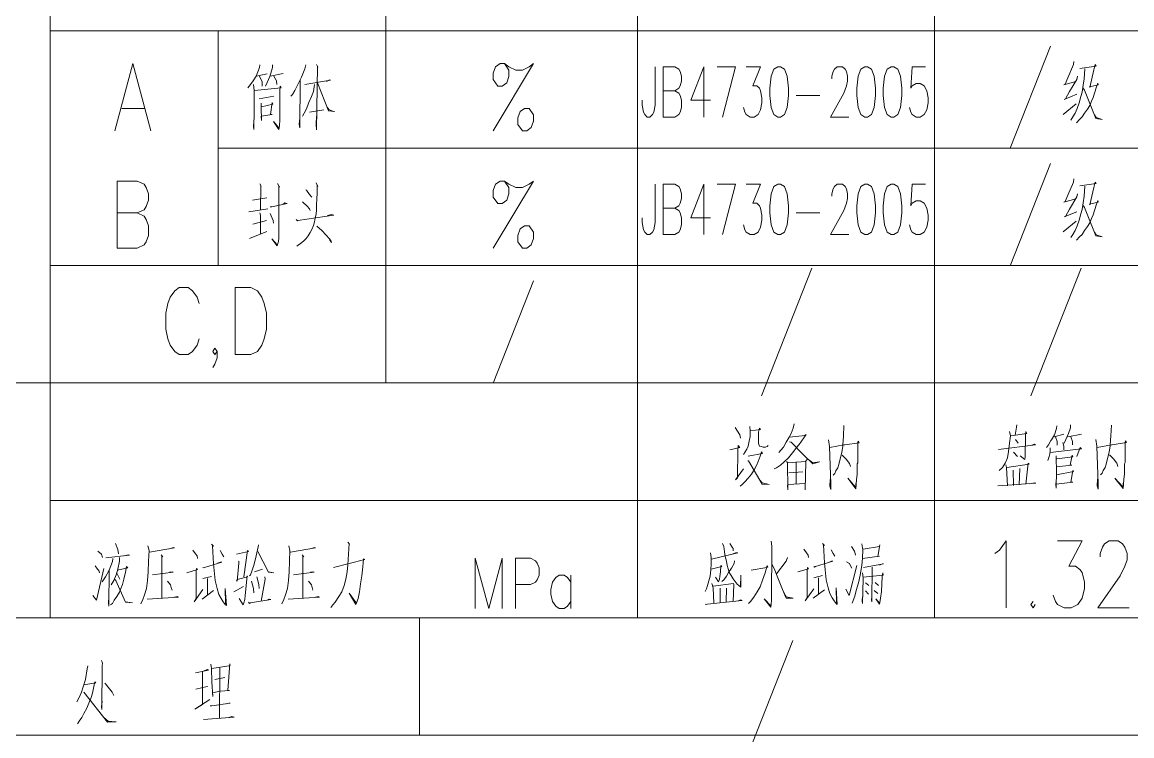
# Model space of a CAD drawing. Header units: millimetres. Extents: x 0 to 829, y 0 to 586.
# Drawn here: x 702.2 to 767.5, y 436.7 to 478.7 of the extents above; entities that cross this region are included whole.
import ezdxf

# ---------------------------------------------------------------- set-up
doc = ezdxf.new("R2010")
doc.units = ezdxf.units.MM

msp = doc.modelspace()

# ---------------------------------------------------------------- linework, layer by layer
at = {"color": 0, "lineweight": 0}
for points in [[(703.901028, 533.378833), (703.901028, 443.660389)], [(738.40975, 512.674306), (738.40975, 443.660389)], [(723.621306, 485.069444), (723.621306, 457.464583)], [(755.865194, 485.069444), (755.865194, 443.660389)], [(769.958667, 478.169111), (703.901028, 478.169111)], [(713.761167, 478.169111), (713.761167, 464.364917)], [(762.673806, 477.266), (760.306667, 471.258194)], [(707.700444, 472.291833), (708.751722, 476.235889), (709.803, 472.291833)], [(716.212972, 476.158278), (716.188278, 476.003056), (715.99425, 475.505639), (715.821389, 475.226944), (715.666167, 475.008222), (715.514472, 474.82125)], [(716.950278, 476.158278), (716.950278, 476.003056), (716.798583, 475.473889), (716.646889, 475.131694), (716.537528, 474.9165)], [(718.908194, 476.158278), (718.862333, 475.939556), (718.668306, 475.442139), (718.449583, 475.008222), (718.276722, 474.666028), (718.125028, 474.419083), (718.036833, 474.323833)], [(719.536139, 476.1865), (719.624333, 476.031278), (719.603167, 476.094778), (719.536139, 472.337694), (719.514972, 472.648139), (719.536139, 473.145556)], [(729.9325, 472.291833), (732.299639, 476.235889)], [(730.588667, 476.235889), (730.85325, 475.858417), (730.85325, 475.484472), (730.719194, 475.107), (730.458139, 474.920028), (730.193556, 474.920028), (729.9325, 475.2975), (729.9325, 475.671444), (730.063028, 476.045389), (730.327611, 476.235889), (730.588667, 476.235889), (730.85325, 476.045389), (731.248361, 475.858417), (731.639944, 475.858417), (732.035056, 476.045389), (732.299639, 476.235889)], [(739.443389, 476.052444), (739.443389, 473.801722), (739.369306, 473.378389), (739.291694, 473.237278), (739.136472, 473.096167), (738.98125, 473.096167), (738.826028, 473.237278), (738.748417, 473.378389), (738.670806, 473.801722), (738.670806, 474.080417)], [(739.909056, 473.096167), (739.909056, 476.052444), (740.607556, 476.052444), (740.840389, 475.911333), (740.918, 475.77375), (740.995611, 475.491528), (740.995611, 475.209306), (740.918, 474.927083), (740.840389, 474.785972), (740.607556, 474.644861)], [(742.311472, 476.052444), (741.535361, 474.080417), (742.699528, 474.080417)], [(742.311472, 476.052444), (742.311472, 473.096167)], [(743.087583, 476.052444), (744.170611, 476.052444), (743.3945, 473.096167)], [(744.7915, 476.052444), (745.641694, 476.052444), (745.176028, 474.927083), (745.408861, 474.927083), (745.564083, 474.785972), (745.641694, 474.644861), (745.719306, 474.221528), (745.719306, 473.939306), (745.641694, 473.5195), (745.486472, 473.237278), (745.253639, 473.096167), (745.024333, 473.096167), (744.7915, 473.237278), (744.713889, 473.378389), (744.636278, 473.660611)], [(749.825639, 475.350417), (749.825639, 475.491528), (749.90325, 475.77375), (749.980861, 475.911333), (750.136083, 476.052444), (750.446528, 476.052444), (750.60175, 475.911333), (750.675833, 475.77375), (750.753444, 475.491528), (750.753444, 475.209306), (750.675833, 474.927083), (750.524139, 474.50375), (749.748028, 473.096167), (750.831056, 473.096167)], [(755.325444, 476.052444), (754.549333, 476.052444), (754.471722, 474.785972), (754.549333, 474.927083), (754.782167, 475.068194), (755.015, 475.068194), (755.247833, 474.927083), (755.403056, 474.644861), (755.480667, 474.221528), (755.480667, 473.939306), (755.403056, 473.5195), (755.247833, 473.237278), (755.015, 473.096167), (754.782167, 473.096167), (754.549333, 473.237278), (754.471722, 473.378389), (754.394111, 473.660611)], [(764.046111, 476.362889), (764.024944, 476.175917), (763.700389, 475.399806), (763.527528, 475.025861), (763.4605, 474.994111), (764.155472, 475.181083)], [(764.395361, 475.957194), (765.351389, 476.080667), (765.287889, 476.175917), (765.220861, 475.865472), (764.980972, 474.838889), (764.959806, 474.870639), (765.481917, 474.994111), (765.46075, 475.089361), (765.372556, 474.870639), (765.263194, 474.496694), (765.178528, 474.24975), (765.090333, 474.031028), (764.980972, 473.784083), (764.850444, 473.565361), (764.677583, 473.318417), (764.525889, 473.099694), (764.374194, 472.944472), (764.201333, 472.7575)], [(715.99425, 475.505639), (716.646889, 475.629111)], [(716.188278, 475.505639), (716.3435, 475.163444), (716.3435, 474.9165)], [(716.81975, 475.505639), (717.58175, 475.660861)], [(717.038472, 475.505639), (717.190167, 475.226944), (717.211333, 475.008222)], [(764.264833, 475.491528), (764.2225, 475.304556), (763.785056, 474.591944), (763.548694, 474.158028), (763.481667, 474.126278), (764.2225, 474.436722)], [(764.69875, 475.925444), (764.656417, 475.336306), (764.589389, 474.962361), (764.525889, 474.560194), (764.458861, 474.31325), (764.353028, 473.939306), (764.243667, 473.597111), (764.113139, 473.318417), (763.982611, 473.099694), (763.87325, 472.912722)], [(715.842556, 475.008222), (715.884889, 474.666028), (715.884889, 473.515972), (715.863722, 472.369444), (715.842556, 472.556417), (715.863722, 472.835111)], [(715.906056, 474.666028), (717.472389, 474.82125), (717.405361, 474.9165), (717.384194, 474.634278), (717.384194, 472.926833), (717.363028, 472.584639), (717.341861, 472.461167), (717.320694, 472.369444), (717.017306, 472.835111), (717.320694, 472.461167)], [(718.580111, 475.255167), (718.558944, 472.461167), (718.516611, 472.679889), (718.558944, 473.022083)], [(719.426778, 475.008222), (719.363278, 474.606056), (719.253917, 474.295611), (719.081056, 473.921667), (718.950528, 473.579472), (718.82, 473.332528), (718.710639, 473.145556)], [(718.862333, 475.008222), (720.361639, 475.255167), (720.298139, 475.286917), (720.125278, 475.195194)], [(719.603167, 475.099944), (720.255806, 473.456), (720.601528, 473.42425), (720.559194, 473.42425), (720.276972, 473.515972), (720.167611, 473.671194)], [(764.568222, 474.807139), (764.677583, 474.683667), (765.330222, 473.007972), (765.700639, 472.944472), (765.351389, 473.067944), (765.263194, 473.223167)], [(717.038472, 474.323833), (716.167111, 474.168611)], [(739.909056, 474.644861), (740.607556, 474.644861), (740.840389, 474.50375), (740.918, 474.362639), (740.995611, 474.080417), (740.995611, 473.660611), (740.918, 473.378389), (740.840389, 473.237278), (740.607556, 473.096167), (739.909056, 473.096167)], [(747.733667, 474.362639), (749.127139, 474.362639)], [(708.095556, 473.604167), (709.407889, 473.604167)], [(716.297639, 473.921667), (716.297639, 473.702944), (716.318806, 472.895083), (716.297639, 473.145556), (716.929111, 473.237278), (716.840917, 473.237278), (716.929111, 473.953417), (716.971444, 473.858167), (716.318806, 473.702944)], [(719.970056, 473.515972), (719.123389, 473.3925)], [(763.418167, 473.254917), (764.176639, 473.875806)], [(769.958667, 471.26525), (713.761167, 471.26525)], [(762.673806, 470.365667), (760.306667, 464.357861)], [(764.046111, 469.459028), (764.024944, 469.272056), (763.700389, 468.495944), (763.527528, 468.125528), (763.4605, 468.093778), (764.155472, 468.28075)], [(707.830972, 465.387972), (707.830972, 469.332028), (709.012778, 469.332028), (709.407889, 469.145056), (709.538417, 468.958083), (709.672472, 468.580611), (709.672472, 468.206667), (709.538417, 467.832722), (709.407889, 467.642222), (709.012778, 467.45525)], [(716.212972, 469.162694), (716.297639, 469.039222), (716.276472, 469.070972), (716.255306, 467.642222)], [(717.253667, 469.194444), (717.363028, 468.975722), (717.320694, 469.039222), (717.320694, 466.245222), (717.320694, 465.99475), (717.299528, 465.779556), (717.274833, 465.652556), (717.2325, 465.529083), (716.907944, 465.934778), (717.2325, 465.592583)], [(719.514972, 469.226194), (719.624333, 469.007472), (719.582, 469.070972), (719.582, 468.633528), (719.557306, 468.263111), (719.536139, 467.952667), (719.536139, 467.642222), (719.514972, 467.39175), (719.472639, 467.176556), (719.426778, 466.926083), (719.363278, 466.710889), (719.275083, 466.492167), (719.16925, 466.305194), (719.059889, 466.118222), (718.929361, 465.963), (718.777667, 465.807778), (718.601278, 465.652556), (718.47075, 465.560833), (718.386083, 465.497333)], [(718.908194, 468.8205), (718.950528, 468.78875), (719.123389, 468.541806), (719.275083, 468.386583)], [(729.9325, 465.387972), (732.299639, 469.332028)], [(730.588667, 469.332028), (730.85325, 468.958083), (730.85325, 468.580611), (730.719194, 468.206667), (730.458139, 468.019694), (730.193556, 468.019694), (729.9325, 468.393639), (729.9325, 468.771111), (730.063028, 469.145056), (730.327611, 469.332028), (730.588667, 469.332028), (730.85325, 469.145056), (731.248361, 468.958083), (731.639944, 468.958083), (732.035056, 469.145056), (732.299639, 469.332028)], [(739.443389, 469.152111), (739.443389, 466.897861), (739.369306, 466.474528), (739.291694, 466.336944), (739.136472, 466.195833), (738.98125, 466.195833), (738.826028, 466.336944), (738.748417, 466.474528), (738.670806, 466.897861), (738.670806, 467.180083)], [(739.909056, 466.195833), (739.909056, 469.152111), (740.607556, 469.152111), (740.840389, 469.011), (740.918, 468.869889), (740.995611, 468.587667), (740.995611, 468.308972), (740.918, 468.02675), (740.840389, 467.885639), (740.607556, 467.744528)], [(742.311472, 469.152111), (741.535361, 467.180083), (742.699528, 467.180083)], [(742.311472, 469.152111), (742.311472, 466.195833)], [(743.087583, 469.152111), (744.170611, 469.152111), (743.3945, 466.195833)], [(744.7915, 469.152111), (745.641694, 469.152111), (745.176028, 468.02675), (745.408861, 468.02675), (745.564083, 467.885639), (745.641694, 467.744528), (745.719306, 467.321194), (745.719306, 467.038972), (745.641694, 466.615639), (745.486472, 466.336944), (745.253639, 466.195833), (745.024333, 466.195833), (744.7915, 466.336944), (744.713889, 466.474528), (744.636278, 466.75675)], [(749.825639, 468.446556), (749.825639, 468.587667), (749.90325, 468.869889), (749.980861, 469.011), (750.136083, 469.152111), (750.446528, 469.152111), (750.60175, 469.011), (750.675833, 468.869889), (750.753444, 468.587667), (750.753444, 468.308972), (750.675833, 468.02675), (750.524139, 467.603417), (749.748028, 466.195833), (750.831056, 466.195833)], [(755.325444, 469.152111), (754.549333, 469.152111), (754.471722, 467.885639), (754.549333, 468.02675), (754.782167, 468.167861), (755.015, 468.167861), (755.247833, 468.02675), (755.403056, 467.744528), (755.480667, 467.321194), (755.480667, 467.038972), (755.403056, 466.615639), (755.247833, 466.336944), (755.015, 466.195833), (754.782167, 466.195833), (754.549333, 466.336944), (754.471722, 466.474528), (754.394111, 466.75675)], [(764.69875, 469.025111), (764.656417, 468.435972), (764.589389, 468.062028), (764.525889, 467.659861), (764.458861, 467.409389), (764.353028, 467.038972), (764.243667, 466.696778), (764.113139, 466.418083), (763.982611, 466.199361), (763.87325, 466.012389)], [(764.395361, 469.056861), (765.351389, 469.180333), (765.287889, 469.272056), (765.220861, 468.961611), (764.980972, 467.938556), (764.959806, 467.970306), (765.481917, 468.093778), (765.46075, 468.1855), (765.372556, 467.970306), (765.263194, 467.596361), (765.178528, 467.349417), (765.090333, 467.130694), (764.980972, 466.88375), (764.850444, 466.665028), (764.677583, 466.418083), (764.525889, 466.199361), (764.374194, 466.044139), (764.201333, 465.857167)], [(715.775528, 468.199611), (716.625722, 468.354833)], [(764.264833, 468.591194), (764.2225, 468.404222), (763.785056, 467.688083), (763.548694, 467.254167), (763.481667, 467.222417), (764.2225, 467.532861)], [(715.560333, 467.515222), (716.689222, 467.702194)], [(716.81975, 467.825667), (716.907944, 467.825667), (717.818111, 468.012639), (717.691111, 468.044389), (717.58175, 467.980889)], [(718.710639, 468.107889), (718.992861, 467.857417), (719.123389, 467.702194), (719.16925, 467.610472)], [(739.909056, 467.744528), (740.607556, 467.744528), (740.840389, 467.603417), (740.918, 467.462306), (740.995611, 467.180083), (740.995611, 466.75675), (740.918, 466.474528), (740.840389, 466.336944), (740.607556, 466.195833), (739.909056, 466.195833)], [(764.568222, 467.906806), (764.677583, 467.783333), (765.330222, 466.107639), (765.700639, 466.044139), (765.351389, 466.167611), (765.263194, 466.322833)], [(707.830972, 467.45525), (709.012778, 467.45525), (709.407889, 467.268278), (709.538417, 467.081306), (709.672472, 466.703833), (709.672472, 466.139389), (709.538417, 465.765444), (709.407889, 465.578472), (709.012778, 465.387972), (707.830972, 465.387972)], [(715.796694, 466.802611), (716.601028, 467.021333)], [(716.212972, 467.45525), (716.255306, 467.331778), (716.255306, 466.213472)], [(716.81975, 467.4235), (716.992611, 467.021333), (717.017306, 466.866111)], [(718.340222, 467.081306), (718.428417, 466.989583), (718.449583, 467.021333), (720.559194, 467.331778), (720.428667, 467.36), (720.188778, 467.300028)], [(747.733667, 467.462306), (749.127139, 467.462306)], [(763.418167, 466.354583), (764.176639, 466.975472)], [(715.602667, 465.963), (716.625722, 466.368694)], [(719.557306, 466.679139), (719.864222, 466.428667), (720.100583, 466.149972), (720.276972, 465.963), (720.386333, 465.839528), (720.428667, 465.716056), (720.298139, 465.903028)], [(769.958667, 464.364917), (703.901028, 464.364917)], [(748.657944, 464.21675), (745.698139, 456.702583)], [(764.483556, 464.21675), (761.52375, 456.702583)], [(712.656972, 462.131833), (712.522917, 462.505778), (712.261861, 462.88325), (711.997278, 463.070222), (711.471639, 463.070222), (711.210583, 462.88325), (710.946, 462.505778), (710.815472, 462.131833), (710.684944, 461.567389), (710.684944, 460.629), (710.815472, 460.064556), (710.946, 459.690611), (711.210583, 459.313139), (711.471639, 459.126167), (711.997278, 459.126167), (712.261861, 459.313139), (712.522917, 459.690611), (712.656972, 460.064556)], [(732.299639, 463.465333), (729.9325, 457.454)], [(713.70825, 459.313139), (713.574194, 459.126167), (713.443667, 459.313139), (713.574194, 459.503639), (713.70825, 459.313139), (713.70825, 458.939194), (713.574194, 458.561722), (713.443667, 458.37475)], [(769.958667, 457.464583), (622.070694, 457.464583)], [(744.149444, 454.839917), (744.4105, 454.406), (744.452833, 454.219028)], [(744.996111, 454.903417), (745.017278, 454.621194), (745.017278, 454.31075), (744.974944, 454.032056), (744.907917, 453.753361), (744.82325, 453.566389), (744.735056, 453.411167), (744.625694, 453.255944)], [(745.038444, 454.652944), (745.627583, 454.716444), (745.581722, 454.808167), (745.518222, 454.561222), (745.518222, 454.3425), (745.518222, 454.155528), (745.518222, 453.940333), (745.539389, 453.845083), (745.581722, 453.753361), (745.669917, 453.721611), (745.779278, 453.689861), (745.930972, 453.689861), (746.019167, 453.721611), (746.082667, 453.785111)], [(747.603139, 455.058639), (747.560806, 454.808167), (747.430278, 454.497722), (747.320917, 454.282528), (747.148056, 453.972083), (746.975194, 453.689861), (746.8235, 453.502889), (746.714139, 453.379417)], [(750.53825, 454.963389), (750.517083, 454.3425), (750.47475, 453.816861), (750.47475, 453.753361), (750.407722, 453.379417), (750.323056, 453.009), (750.234861, 452.666806), (750.167833, 452.479833), (750.062, 452.292861), (749.994972, 452.137639), (749.906778, 452.045917)], [(760.267861, 454.607083), (760.313722, 454.360139), (760.267861, 453.922694), (760.204361, 453.425278), (760.137333, 453.054861), (760.006806, 452.744417), (759.855111, 452.493944), (759.661083, 452.3105)], [(760.313722, 454.360139), (760.334889, 454.360139), (761.290917, 454.483611), (761.223889, 454.607083), (761.202722, 454.328389), (761.181556, 453.114833), (761.160389, 452.959611), (760.899333, 453.178333)], [(760.701778, 455.00925), (760.680611, 454.854028), (760.595944, 454.388361)], [(763.051278, 454.949278), (763.030111, 454.794056), (762.899583, 454.420111), (762.723194, 454.109667), (762.702028, 454.077917), (762.550333, 453.830972), (762.440972, 453.67575)], [(763.855611, 455.00925), (763.855611, 454.825806), (763.725083, 454.483611), (763.573389, 454.141417), (763.485194, 453.922694)], [(766.247444, 454.981028), (766.22275, 454.360139), (766.180417, 453.830972), (766.180417, 453.767472), (766.116917, 453.397056), (766.028722, 453.023111), (765.940528, 452.680917), (765.877028, 452.493944), (765.767667, 452.3105), (765.704167, 452.155278), (765.615972, 452.060028)], [(747.342083, 454.282528), (748.255778, 454.37425), (748.234611, 454.37425), (748.322806, 454.43775), (747.910056, 453.845083), (747.754833, 453.661639), (747.539639, 453.379417), (747.518472, 453.347667), (747.278583, 453.068972), (747.017528, 452.822028), (746.798806, 452.635056), (746.562444, 452.479833), (746.431917, 452.416333)], [(747.342083, 454.000306), (747.430278, 453.972083), (747.733667, 453.689861), (747.864194, 453.534639), (748.015889, 453.379417), (748.192278, 453.192444), (748.714389, 452.698556), (749.102444, 452.822028), (749.081278, 452.822028), (748.714389, 452.758528), (748.386306, 453.009), (748.276944, 452.853778), (747.23625, 452.758528), (747.169222, 452.853778), (747.211556, 452.790278), (747.23625, 451.174556), (747.211556, 451.456778), (747.23625, 451.485), (747.257417, 451.485), (748.255778, 451.5485), (748.255778, 451.174556), (748.301639, 452.853778)], [(749.624556, 454.127306), (749.691583, 453.721611), (749.755083, 451.51675), (749.755083, 451.206306), (749.71275, 451.393278), (749.733917, 451.795444)], [(749.71275, 453.661639), (750.53825, 453.816861), (750.580583, 453.816861), (751.430778, 453.940333), (751.36375, 454.032056), (751.342583, 453.972083), (751.342583, 453.319444), (751.342583, 452.758528), (751.321417, 452.698556), (751.321417, 452.169389), (751.321417, 452.105889), (751.279083, 451.767222), (751.254389, 451.485), (751.233222, 451.238056), (750.756972, 451.858944), (751.212056, 451.329778), (751.254389, 451.640222)], [(759.615222, 453.552278), (761.791861, 453.830972), (761.724833, 453.862722), (761.573139, 453.799222)], [(760.617111, 454.141417), (760.768806, 453.922694)], [(762.878417, 454.296639), (763.464028, 454.451861)], [(762.963083, 454.296639), (763.072444, 454.017944), (763.072444, 453.799222)], [(763.397, 453.954444), (763.464028, 453.73925), (763.464028, 453.520528)], [(763.68275, 454.296639), (764.487083, 454.451861)], [(763.876778, 454.296639), (763.964972, 454.017944), (763.964972, 453.830972)], [(765.33375, 454.141417), (765.39725, 453.73925), (765.464278, 451.534389), (765.464278, 451.223944), (765.418417, 451.407389), (765.443111, 451.813083)], [(765.418417, 453.67575), (766.247444, 453.830972), (766.289778, 453.830972), (767.136444, 453.954444), (767.072944, 454.049694), (767.051778, 453.986194), (767.051778, 453.333556), (767.051778, 452.776167), (767.027083, 452.712667), (767.027083, 452.1835), (767.027083, 452.123528), (766.98475, 451.781333), (766.963583, 451.502639), (766.942417, 451.252167), (766.462639, 451.873056), (766.92125, 451.347417), (766.963583, 451.657861)], [(743.821361, 453.534639), (744.4105, 453.661639), (744.322306, 453.785111), (744.301139, 453.534639), (744.279972, 451.890694), (744.170611, 451.767222), (744.625694, 452.416333)], [(744.907917, 453.164222), (745.758111, 453.319444), (745.691083, 453.411167), (745.602889, 453.164222), (745.497056, 452.853778), (745.387694, 452.603306), (745.278333, 452.388111), (745.105472, 452.105889), (744.907917, 451.858944), (744.713889, 451.640222), (744.562194, 451.485), (744.431667, 451.393278)], [(750.428889, 453.224194), (750.668778, 452.97725), (750.866333, 452.726778), (750.929833, 452.543333), (750.8875, 452.666806)], [(760.50775, 453.397056), (760.726472, 453.146583)], [(762.659694, 453.644), (762.659694, 453.425278), (762.638528, 453.301806), (762.592667, 453.146583), (762.550333, 453.023111), (762.508, 452.899639)], [(762.659694, 453.365306), (764.487083, 453.584028), (764.420056, 453.67575), (764.226028, 453.146583)], [(763.008944, 453.178333), (763.008944, 453.023111), (763.030111, 452.3105), (763.008944, 451.283917), (762.98425, 451.470889), (763.008944, 451.717833)], [(763.051278, 452.991361), (763.986139, 453.114833), (763.940278, 453.210083), (763.834444, 452.620944), (763.919111, 452.620944), (763.030111, 452.525694)], [(766.138083, 453.241833), (766.377972, 452.991361), (766.572, 452.744417), (766.639028, 452.557444), (766.593167, 452.680917)], [(744.88675, 452.882), (744.929083, 452.882), (745.733417, 451.51675), (746.149694, 451.485), (745.733417, 451.58025), (745.627583, 451.703722)], [(747.733667, 452.822028), (747.733667, 451.5485)], [(760.052667, 452.649167), (760.095, 452.493944), (760.137333, 451.407389)], [(760.116167, 452.493944), (761.421444, 452.680917), (761.354417, 452.744417), (761.223889, 451.502639)], [(747.29975, 452.169389), (748.12525, 452.232889)], [(760.486583, 452.338722), (760.50775, 451.439139)], [(760.878167, 452.433972), (760.832306, 451.470889)], [(763.030111, 452.060028), (764.028472, 452.247), (763.986139, 452.3105), (763.876778, 451.626111), (763.986139, 451.626111), (763.008944, 451.502639)], [(759.572889, 451.407389), (761.813028, 451.562611), (761.703667, 451.594361), (761.463778, 451.534389)], [(769.958667, 450.560722), (703.901028, 450.560722)], [(707.725139, 448.013667), (707.876833, 447.671472), (707.898, 447.424528)], [(713.376639, 447.981917), (713.486, 447.858444), (713.440139, 447.890194), (713.486, 446.835389), (713.528333, 446.429694), (713.591833, 445.840556), (713.701194, 445.374889), (713.810556, 445.032694), (713.941083, 444.78575), (714.050444, 444.598778), (714.180972, 444.443556), (714.244472, 444.380056), (714.180972, 445.374889), (714.202139, 444.475306)], [(716.135361, 447.950167), (716.114194, 447.826694), (715.9625, 447.114083), (715.853139, 446.740139), (715.743778, 446.397944), (715.659111, 446.18275), (715.61325, 446.11925)], [(721.374111, 448.105389), (721.483472, 447.981917), (721.462306, 448.013667), (721.419972, 447.392778), (721.374111, 446.771889), (721.352944, 446.366194), (721.26475, 445.932278), (721.158917, 445.561861), (721.028389, 445.187917), (720.852, 444.909222), (720.636806, 444.567028), (720.506278, 444.411806), (720.37575, 444.256583)], [(743.408611, 448.031306), (743.475639, 447.844333), (743.517972, 447.533889), (743.560306, 447.255194), (743.627333, 446.9765), (743.669667, 446.726028), (743.736694, 446.542583), (743.800194, 446.323861), (743.909556, 446.136889), (744.018917, 445.949917), (744.149444, 445.794694), (744.255278, 445.639472), (744.364639, 445.54775), (744.474, 445.456028), (744.474, 446.168639), (744.452833, 445.48425)], [(743.821361, 448.031306), (743.973056, 447.812583), (744.018917, 447.720861), (744.018917, 447.597389)], [(746.255528, 448.154778), (746.301389, 447.876083), (746.276694, 444.708139), (746.255528, 444.429444), (746.234361, 444.274222), (745.842778, 444.771639), (746.234361, 444.365944)], [(749.278833, 448.031306), (749.388194, 447.907833), (749.342333, 447.939583), (749.388194, 446.88125), (749.430528, 446.479083), (749.494028, 445.889944), (749.603389, 445.424278), (749.71275, 445.082083), (749.843278, 444.831611), (749.952639, 444.648167), (750.083167, 444.492944), (750.146667, 444.429444), (750.083167, 445.424278), (750.104333, 444.521167)], [(751.582472, 447.999556), (751.645972, 447.657361), (751.624806, 447.163472), (751.582472, 446.726028), (751.494278, 446.168639), (751.384917, 445.702972), (751.254389, 445.269056), (751.169722, 444.926861), (751.018028, 444.521167)], [(751.670667, 447.689111), (752.626694, 447.844333), (752.647861, 447.939583), (752.517333, 447.255194), (752.626694, 447.286944), (751.624806, 447.131722)], [(759.410611, 447.435111), (759.675194, 447.622083), (760.070306, 448.186528), (760.070306, 444.242472)], [(763.093611, 448.186528), (764.54, 448.186528), (763.749778, 446.683694), (764.144889, 446.683694), (764.405944, 446.496722), (764.54, 446.30975), (764.670528, 445.745306), (764.670528, 445.371361), (764.54, 444.806917), (764.275417, 444.429444), (763.880306, 444.242472), (763.485194, 444.242472), (763.093611, 444.429444), (762.959556, 444.619944), (762.829028, 444.993889)], [(765.591278, 447.248139), (765.591278, 447.435111), (765.721806, 447.812583), (765.852333, 447.999556), (766.116917, 448.186528), (766.642556, 448.186528), (766.903611, 447.999556), (767.034139, 447.812583), (767.168194, 447.435111), (767.168194, 447.061167), (767.034139, 446.683694), (766.773083, 446.122778), (765.457222, 444.242472), (767.298722, 444.242472)], [(706.702083, 447.57975), (706.899639, 447.392778), (706.963139, 447.205806)], [(707.160694, 447.174056), (708.550639, 447.329278), (708.483611, 447.361028), (708.268417, 447.301056)], [(709.637194, 447.890194), (709.704222, 447.6115), (709.679528, 446.990611), (709.658361, 446.366194), (709.616028, 445.840556), (709.549, 445.374889), (709.443167, 445.000944), (709.333806, 444.72225), (709.224444, 444.475306)], [(709.725389, 447.51625), (711.203528, 447.766722), (711.115333, 447.794944), (710.921306, 447.703222)], [(710.420361, 447.361028), (710.508556, 447.237556), (710.462694, 447.269306), (710.462694, 444.813972)], [(712.268917, 447.639722), (712.441778, 447.424528), (712.529972, 447.301056), (712.551139, 447.145833)], [(713.877583, 447.6115), (714.008111, 447.392778), (714.092778, 447.237556)], [(714.833611, 447.392778), (715.54975, 447.548), (715.48625, 447.6115), (715.267528, 446.05575)], [(716.093028, 447.548), (716.7245, 446.337972), (717.027889, 446.306222), (716.703333, 446.366194)], [(717.920417, 447.890194), (717.983917, 447.6115), (717.96275, 446.990611), (717.941583, 446.366194), (717.895722, 445.840556), (717.832222, 445.374889), (717.722861, 445.000944), (717.6135, 444.72225), (717.507667, 444.475306)], [(718.005083, 447.51625), (719.483222, 447.766722), (719.398556, 447.794944), (719.201, 447.703222)], [(718.700056, 447.361028), (718.78825, 447.237556), (718.745917, 447.269306), (718.745917, 444.813972)], [(742.692472, 447.473917), (742.734806, 447.191694), (742.734806, 446.821278), (742.713639, 446.479083), (742.671306, 446.105139), (742.604278, 445.826444), (742.519611, 445.54775), (742.452583, 445.360778), (742.389083, 445.205556)], [(742.755972, 447.099972), (744.301139, 447.473917), (744.255278, 447.473917), (744.170611, 447.473917), (743.930722, 447.378667)], [(748.171111, 447.689111), (748.343972, 447.473917), (748.428639, 447.346917), (748.453333, 447.191694)], [(749.779778, 447.657361), (749.906778, 447.442167), (749.994972, 447.286944)], [(750.972167, 447.844333), (751.148556, 447.565639), (751.212056, 447.346917), (751.148556, 447.597389)], [(706.529222, 446.708389), (706.680917, 446.521417), (706.747944, 446.429694), (706.790278, 446.306222)], [(707.573444, 447.145833), (707.552278, 446.958861), (707.354722, 446.461444), (707.136, 446.05575), (706.941972, 445.777056)], [(707.855667, 446.461444), (708.462444, 446.584917), (708.377778, 446.676639), (708.31075, 446.337972), (708.226083, 445.932278), (708.137889, 445.621833), (708.049694, 445.374889), (707.965028, 445.156167), (707.809806, 444.909222), (707.658111, 444.6905), (707.552278, 444.503528), (707.442917, 444.411806)], [(707.965028, 447.205806), (707.965028, 446.990611), (707.876833, 446.521417), (707.767472, 446.18275), (707.636944, 445.840556), (707.48525, 445.590083)], [(712.854528, 446.616667), (712.896861, 446.584917), (712.963889, 446.616667), (713.983417, 446.927111), (713.89875, 446.927111), (713.722361, 446.863611)], [(714.964139, 446.990611), (714.985306, 446.958861), (714.985306, 446.863611), (714.875944, 445.808806), (714.833611, 445.872306), (714.964139, 445.932278), (715.48625, 446.05575), (715.461556, 446.11925), (715.355722, 444.969194), (715.331028, 444.72225), (715.267528, 444.535278), (715.225194, 444.411806), (715.006472, 444.78575)], [(720.548611, 446.616667), (722.376, 447.082333), (722.308972, 447.114083), (722.266639, 446.648417), (722.199611, 446.11925), (722.136111, 445.653583), (722.069083, 445.187917), (721.984417, 444.78575), (721.896222, 444.535278), (721.853889, 444.443556), (721.462306, 445.096194), (721.875056, 444.535278)], [(728.870639, 444.193083), (728.870639, 447.152889), (729.660861, 444.193083), (730.447556, 447.152889), (730.447556, 444.193083)], [(731.237778, 444.193083), (731.237778, 447.152889), (732.12325, 447.152889), (732.419583, 447.011778), (732.518361, 446.870667), (732.617139, 446.588444), (732.617139, 446.165111), (732.518361, 445.882889), (732.419583, 445.741778), (732.12325, 445.604194), (731.237778, 445.604194)], [(742.734806, 446.510833), (743.366278, 446.666056), (743.29925, 446.726028), (743.278083, 446.355611), (743.23575, 446.076917), (743.214583, 445.921694), (743.168722, 445.766472), (742.995861, 446.045167)], [(744.103583, 447.00825), (744.082417, 446.853028), (743.930722, 446.570806), (743.757861, 446.323861), (743.627333, 446.105139), (743.475639, 445.889944), (743.366278, 445.794694)], [(745.084306, 446.447333), (745.994472, 446.602556), (746.0615, 446.634306), (746.019167, 446.726028), (745.909806, 446.292111), (745.758111, 445.858194), (745.602889, 445.48425), (745.430028, 445.173806), (745.236, 444.863361), (745.038444, 444.616417), (744.929083, 444.492944)], [(746.301389, 446.821278), (746.47425, 446.447333), (746.647111, 446.013417), (746.844667, 445.516), (747.059861, 444.986833), (747.148056, 444.803389), (747.560806, 444.803389), (747.148056, 444.895111)], [(747.211556, 447.191694), (747.148056, 446.9765), (746.562444, 446.232139)], [(748.756722, 446.666056), (748.799056, 446.634306), (748.866083, 446.666056), (749.885611, 446.9765), (749.800944, 446.9765), (749.624556, 446.913)], [(750.647611, 445.329028), (750.841639, 444.958611), (751.30025, 446.726028)], [(750.689944, 446.94475), (750.866333, 446.853028), (750.929833, 446.726028), (750.996861, 446.570806), (750.866333, 446.821278)], [(751.691833, 446.602556), (752.863056, 446.821278), (752.799556, 446.821278), (752.626694, 446.757778)], [(706.398694, 444.969194), (706.617417, 444.6905), (707.051333, 446.553167)], [(707.354722, 446.461444), (707.333556, 444.348306), (707.312389, 444.535278), (707.333556, 444.877472)], [(707.809806, 446.274472), (707.986194, 445.932278)], [(709.89825, 446.18275), (711.115333, 446.337972), (711.051833, 446.366194), (710.896611, 446.337972)], [(711.919667, 446.306222), (712.551139, 446.493194), (712.484111, 446.553167), (712.462944, 446.397944), (712.462944, 444.78575), (712.353583, 444.598778), (712.854528, 445.311389)], [(712.854528, 445.964028), (713.376639, 446.0875)], [(716.37525, 446.521417), (715.899, 446.366194)], [(716.029528, 446.05575), (716.160056, 445.621833), (716.181222, 445.374889)], [(716.505778, 446.05575), (716.526944, 445.932278), (716.287056, 444.630528)], [(718.181472, 446.18275), (719.398556, 446.337972), (719.331528, 446.366194), (719.179833, 446.337972)], [(734.490389, 445.741778), (734.292833, 446.024), (734.095278, 446.165111), (733.798944, 446.165111), (733.601389, 446.024), (733.407361, 445.741778), (733.308583, 445.321972), (733.308583, 445.03975), (733.407361, 444.616417), (733.601389, 444.334194), (733.798944, 444.193083), (734.095278, 444.193083), (734.292833, 444.334194), (734.490389, 444.616417)], [(734.490389, 446.165111), (734.490389, 444.193083)], [(747.821861, 446.355611), (748.453333, 446.542583), (748.386306, 446.602556), (748.365139, 446.447333), (748.365139, 444.831611), (748.255778, 444.648167), (748.756722, 445.360778)], [(748.756722, 446.013417), (749.278833, 446.136889)], [(749.038944, 446.013417), (749.038944, 445.050333)], [(751.624806, 446.292111), (751.670667, 446.013417), (751.670667, 445.949917), (751.624806, 444.492944), (751.603639, 444.676389), (751.624806, 444.895111)], [(751.670667, 446.045167), (752.841889, 446.168639), (752.820722, 446.292111), (752.778389, 446.076917), (752.732528, 445.205556), (752.690194, 444.803389), (752.647861, 444.552917), (752.626694, 444.461194), (752.407972, 444.771639), (752.626694, 444.521167)], [(752.18925, 446.634306), (752.168083, 444.584667), (752.146917, 444.739889), (752.168083, 444.895111)], [(707.682806, 445.900528), (707.746306, 445.840556), (708.31075, 444.567028), (708.7235, 444.535278), (708.31075, 444.598778), (708.180222, 444.877472)], [(710.790778, 445.808806), (710.963639, 445.590083), (711.005972, 445.434861), (711.051833, 445.279639)], [(713.13675, 445.964028), (713.13675, 445.000944)], [(714.681917, 445.187917), (715.246361, 445.498361)], [(715.722611, 445.808806), (715.831972, 445.374889), (715.853139, 445.124417)], [(719.070472, 445.808806), (719.243333, 445.590083), (719.289194, 445.434861), (719.331528, 445.279639)], [(742.777139, 445.671222), (742.844167, 445.424278), (742.8865, 444.521167)], [(742.844167, 445.516), (744.040083, 445.671222), (744.06125, 445.61125), (744.018917, 444.616417)], [(743.256917, 445.392528), (743.256917, 444.552917)], [(743.627333, 445.392528), (743.606167, 444.584667)], [(751.801194, 445.702972), (751.995222, 445.54775)], [(752.365639, 445.734722), (752.559667, 445.54775)], [(709.594861, 444.754), (710.508556, 444.813972), (711.439889, 444.877472), (711.355222, 444.909222), (711.203528, 444.877472)], [(712.833361, 444.754), (713.486, 445.251417)], [(715.54975, 444.567028), (715.61325, 444.503528), (715.659111, 444.535278), (716.855028, 444.72225), (716.766833, 444.754), (716.657472, 444.6905)], [(717.874556, 444.754), (718.78825, 444.813972), (719.723111, 444.877472), (719.634917, 444.909222), (719.483222, 444.877472)], [(742.389083, 444.461194), (742.452583, 444.429444), (742.494917, 444.461194), (744.562194, 444.676389), (744.474, 444.708139), (744.322306, 444.648167)], [(746.975194, 445.173806), (747.169222, 444.863361)], [(748.735556, 444.803389), (749.388194, 445.297278)], [(751.801194, 445.237306), (751.974056, 445.050333)], [(752.319778, 445.269056), (752.517333, 445.082083)], [(761.647222, 444.619944), (761.513167, 444.429444), (761.647222, 444.242472), (761.77775, 444.429444)], [(769.958667, 443.660389), (622.070694, 443.660389)], [(725.589806, 443.660389), (725.589806, 436.760056)], [(747.525528, 442.319833), (745.161917, 436.3085)], [(706.098833, 440.831111), (706.074139, 440.647667), (705.968306, 440.026778), (705.837778, 439.589333), (705.728417, 439.278889), (705.597889, 438.968444), (705.467361, 438.7215)], [(706.903167, 441.141556), (706.966667, 440.986333), (706.9455, 440.831111), (706.924333, 438.255833), (706.903167, 438.411056), (706.9455, 438.75325)], [(713.334306, 440.926361), (713.380167, 440.675889), (713.401333, 439.899778), (713.443667, 439.031944), (713.4225, 439.250667), (713.877583, 439.342389), (714.420861, 439.374139), (714.336194, 439.405889), (714.445556, 440.958111), (714.466722, 440.862861), (714.399694, 440.831111), (713.401333, 440.675889)], [(712.424139, 440.428944), (713.203778, 440.584167), (713.140278, 440.615917), (712.988583, 440.552417), (712.836889, 440.492444), (712.836889, 438.566278), (712.399444, 438.287583), (713.270806, 438.844972)], [(713.574194, 440.026778), (714.163333, 440.15025)], [(713.856417, 440.707639), (713.83525, 437.726667)], [(705.880111, 439.716333), (706.575083, 439.839806), (706.511583, 439.899778), (706.465722, 439.621083), (706.381056, 439.218917), (706.292861, 438.968444), (706.162333, 438.629778), (706.052972, 438.347556), (705.880111, 438.037111), (705.749583, 437.790167), (705.597889, 437.571444), (705.488528, 437.416222)], [(707.097194, 439.808056), (707.139528, 439.776306), (707.531111, 439.278889), (707.640472, 439.095444)], [(713.140278, 439.621083), (713.119111, 439.621083), (712.445306, 439.465861)], [(705.880111, 439.278889), (707.270056, 437.511472), (707.771, 437.539694), (707.749833, 437.539694), (707.291222, 437.571444), (707.054861, 437.790167)], [(713.291972, 438.474556), (713.401333, 438.474556), (714.466722, 438.629778), (714.399694, 438.629778), (714.248, 438.598028)], [(712.900389, 437.666694), (714.706611, 437.821917), (714.576083, 437.850139), (714.399694, 437.790167)], [(769.958667, 436.760056), (622.070694, 436.760056)]]:
    msp.add_lwpolyline(points, dxfattribs=at)
for points in [[(746.650639, 476.052444), (746.417806, 475.911333), (746.262583, 475.491528), (746.184972, 474.785972), (746.184972, 474.362639), (746.262583, 473.660611), (746.417806, 473.237278), (746.650639, 473.096167), (746.805861, 473.096167), (747.035167, 473.237278), (747.190389, 473.660611), (747.268, 474.362639), (747.268, 474.785972), (747.190389, 475.491528), (747.035167, 475.911333), (746.805861, 476.052444)], [(751.762389, 476.052444), (751.529556, 475.911333), (751.374333, 475.491528), (751.296722, 474.785972), (751.296722, 474.362639), (751.374333, 473.660611), (751.529556, 473.237278), (751.762389, 473.096167), (751.917611, 473.096167), (752.150444, 473.237278), (752.305667, 473.660611), (752.383278, 474.362639), (752.383278, 474.785972), (752.305667, 475.491528), (752.150444, 475.911333), (751.917611, 476.052444)], [(753.311083, 476.052444), (753.07825, 475.911333), (752.923028, 475.491528), (752.845417, 474.785972), (752.845417, 474.362639), (752.923028, 473.660611), (753.07825, 473.237278), (753.311083, 473.096167), (753.466306, 473.096167), (753.699139, 473.237278), (753.854361, 473.660611), (753.931972, 474.362639), (753.931972, 474.785972), (753.854361, 475.491528), (753.699139, 475.911333), (753.466306, 476.052444)], [(731.774, 473.604167), (731.509417, 473.417194), (731.378889, 473.04325), (731.378889, 472.665778), (731.639944, 472.291833), (731.904528, 472.291833), (732.165583, 472.478806), (732.299639, 472.85275), (732.299639, 473.230222), (732.035056, 473.604167)], [(746.650639, 469.152111), (746.417806, 469.011), (746.262583, 468.587667), (746.184972, 467.885639), (746.184972, 467.462306), (746.262583, 466.75675), (746.417806, 466.336944), (746.650639, 466.195833), (746.805861, 466.195833), (747.035167, 466.336944), (747.190389, 466.75675), (747.268, 467.462306), (747.268, 467.885639), (747.190389, 468.587667), (747.035167, 469.011), (746.805861, 469.152111)], [(751.762389, 469.152111), (751.529556, 469.011), (751.374333, 468.587667), (751.296722, 467.885639), (751.296722, 467.462306), (751.374333, 466.75675), (751.529556, 466.336944), (751.762389, 466.195833), (751.917611, 466.195833), (752.150444, 466.336944), (752.305667, 466.75675), (752.383278, 467.462306), (752.383278, 467.885639), (752.305667, 468.587667), (752.150444, 469.011), (751.917611, 469.152111)], [(753.311083, 469.152111), (753.07825, 469.011), (752.923028, 468.587667), (752.845417, 467.885639), (752.845417, 467.462306), (752.923028, 466.75675), (753.07825, 466.336944), (753.311083, 466.195833), (753.466306, 466.195833), (753.699139, 466.336944), (753.854361, 466.75675), (753.931972, 467.462306), (753.931972, 467.885639), (753.854361, 468.587667), (753.699139, 469.011), (753.466306, 469.152111)], [(731.774, 466.703833), (731.509417, 466.516861), (731.378889, 466.139389), (731.378889, 465.765444), (731.639944, 465.387972), (731.904528, 465.387972), (732.165583, 465.578472), (732.299639, 465.952417), (732.299639, 466.329889), (732.035056, 466.703833)], [(714.759528, 459.126167), (714.759528, 463.070222), (715.680278, 463.070222), (716.071861, 462.88325), (716.336444, 462.505778), (716.466972, 462.131833), (716.5975, 461.567389), (716.5975, 460.629), (716.466972, 460.064556), (716.336444, 459.690611), (716.071861, 459.313139), (715.680278, 459.126167)]]:
    msp.add_lwpolyline(points, close=True, dxfattribs=at)

doc.saveas('drawing.dxf')
